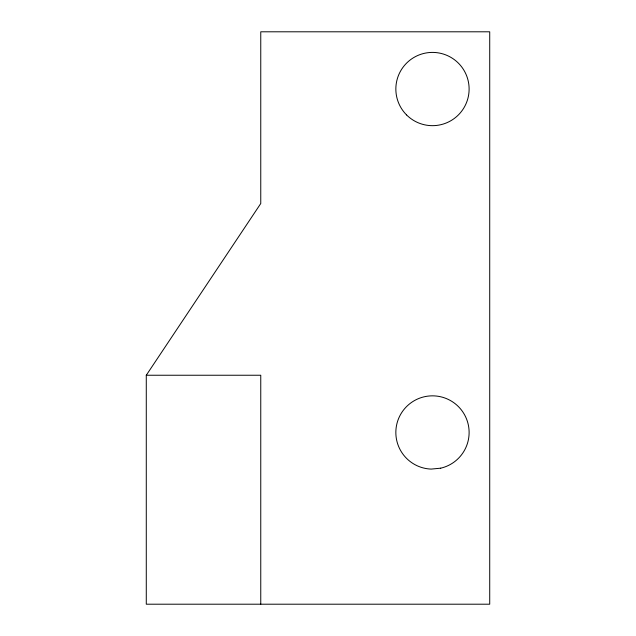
<?xml version="1.0" encoding="UTF-8"?>
<svg xmlns="http://www.w3.org/2000/svg" width="636" height="636" viewBox="0 0 636 636"><rect width="100%" height="100%" fill="white"/><g stroke="black" fill="none" stroke-linecap="round" stroke-linejoin="round"><path stroke-width="0.95" d="M146.28 375.24L260.76 203.52L260.76 31.8L489.72 31.8L489.72 604.2L146.28 604.2L146.28 375.24L260.76 375.24L260.76 604.2M440.692 468.183L431.168 469.09A36.634 36.634 0 0 1 399.853 415.817A36.634 36.634 0 0 1 461.37 409.95A36.634 36.634 0 0 1 440.692 468.183M406.579 114.941A36.634 36.634 0 0 0 467.865 98.524A36.634 36.634 0 0 0 422.996 53.655A36.634 36.634 0 0 0 406.579 114.941"/></g></svg>
